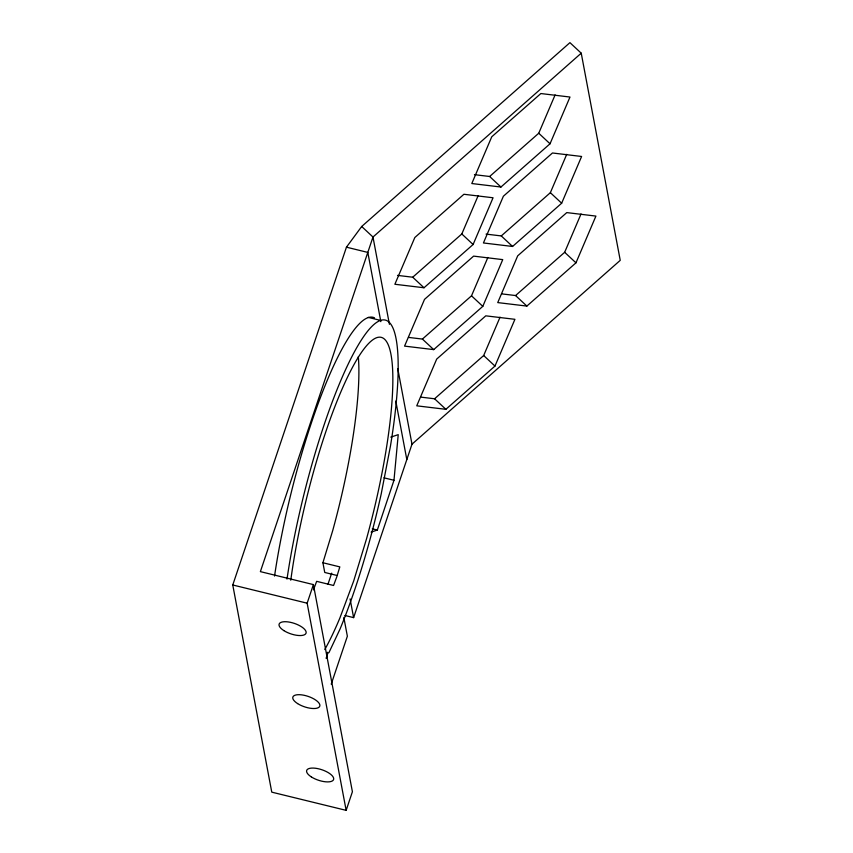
<?xml version="1.0" encoding="UTF-8"?>
<svg xmlns="http://www.w3.org/2000/svg" width="853" height="853" viewBox="0 0 853 853"><rect width="100%" height="100%" fill="white"/><g stroke="black" fill="none" stroke-linecap="round" stroke-linejoin="round"><path stroke-width="1.28" d="M326.774 657.492L327.253 652.278M371.13 532.112L377.325 530.044L393.979 480.271L398.234 434.646L390.791 437.131M336.818 575.423L324.748 572.47L322.914 562.745L332.649 530.801A173.937 34.131 -76.2 0 0 358.324 356.671M326.113 658.324L327.915 652.95L328.949 652.609L340.038 629.034A191.68 37.617 -76.2 0 0 381.227 493.844L390.439 446.14A191.68 37.617 -76.2 0 0 366.758 332.297A191.68 37.617 -76.2 0 0 287.003 579.102M581.234 53.185L372.985 237.038L260.378 571.627L313.403 584.593L352.406 791.755L346.147 810.35L271.766 792.149L232.762 584.987L346.446 247.178L361.693 226.493L569.932 42.65L581.234 53.185L620.238 260.346L411.988 444.189L353.622 617.625L344.9 615.493M346.147 810.35L307.144 603.188L313.403 584.593M327.947 584.294L331.7 573.141M331.231 684.159L347.363 636.221L343.834 617.476M313.467 589.881L316.655 581.341L333.566 585.478L336.807 576.788L339.814 566.882L322.914 562.745M397.519 275.391L412.724 277.214L461.814 233.967L478.181 195.614M473.106 244.502L493.055 197.768L463.915 194.271L414.825 237.518L394.875 284.262L424.016 287.76L473.106 244.502L461.814 233.967M474.449 174.662L489.654 176.486L538.744 133.239L555.111 94.886M408.48 337.404L422.416 339.067L471.506 295.82L487.873 257.467M550.036 143.784L569.985 97.039L540.845 93.542L491.754 136.789L471.805 183.534L500.946 187.031L550.036 143.784L538.744 133.239M482.798 306.355L502.748 259.621L473.607 256.124L424.517 299.371L404.567 346.115L433.708 349.613L482.798 306.355L471.506 295.82M486.071 234.106L501.276 235.929L550.366 192.682L566.733 154.329M420.646 397.103L434.582 398.777L483.672 355.53L500.05 317.177M561.658 203.217L581.607 156.472L552.467 152.986L503.377 196.233L483.427 242.966L512.568 246.464L561.658 203.217L550.366 192.682M494.975 366.065L514.924 319.321L485.784 315.834L436.693 359.081L416.744 405.825L445.874 409.312L494.975 366.065L483.672 355.53M501.639 293.869L515.575 295.543L564.665 252.296L581.042 213.943M575.967 262.831L595.916 216.086L566.776 212.6L517.686 255.847L497.736 302.591L526.866 306.078L575.967 262.831L564.665 252.296M346.446 247.178L367.814 252.413L380.843 321.656M368.283 317.401L380.726 320.451M383.925 477.819L393.979 480.271M372.303 528.817L377.325 530.044M232.762 584.987L307.144 603.188M489.654 176.486L500.946 187.031M501.276 235.929L512.568 246.464M515.575 295.543L526.866 306.078M361.693 226.493L372.985 237.038L389.416 324.332M412.724 277.214L424.016 287.76M422.416 339.067L433.708 349.613M434.582 398.777L445.874 409.312M397.765 368.624L411.988 444.189M395.792 401.049L406.817 459.564M350.093 598.881L353.622 617.625M290.777 580.221A173.937 34.131 -76.2 0 1 374.563 338.673A173.937 34.131 -76.2 0 1 366.459 539.075L353.707 580.925L340.006 617.689A173.937 34.131 -76.2 0 1 324.801 649.528M274.549 576.052A191.68 37.617 -76.2 0 1 374.51 317.838M311.388 776.944A14.202 5.523 18.6 0 0 333.502 779.749A14.202 5.523 18.6 0 0 315.535 768.254A14.202 5.523 18.6 0 0 311.388 776.944M283.836 630.591A14.202 5.523 18.6 0 0 305.95 633.406A14.202 5.523 18.6 0 0 287.983 621.901A14.202 5.523 18.6 0 0 283.836 630.591M297.569 703.565A14.202 5.523 18.6 0 0 319.683 706.38A14.202 5.523 18.6 0 0 301.717 694.875A14.202 5.523 18.6 0 0 297.569 703.565"/></g></svg>
